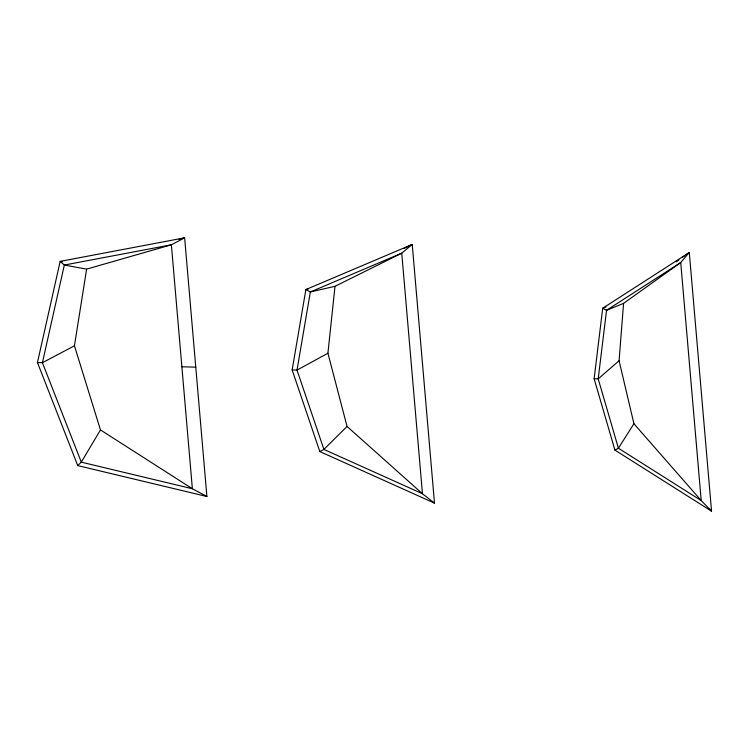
<?xml version="1.0" encoding="UTF-8"?>
<svg xmlns="http://www.w3.org/2000/svg" width="749" height="749" viewBox="0 0 749 749"><rect width="100%" height="100%" fill="white"/><g stroke="black" fill="none" stroke-linecap="round" stroke-linejoin="round"><path stroke-width="1.12" d="M709.237 508.543L711.55 511.183L701.214 500.585L633.926 423.719L619.086 360.746L623.571 303.373L680.729 262.534L689.295 252.488L711.55 511.183L614.92 450.102L594.126 378.741L602.711 308.242L689.295 252.488L682.714 257.179M434.486 503.131L422.455 493.731L347.059 426.453L327.922 353.238L335 286.315L401.754 253.171L412.231 244.436L434.486 503.131L319.823 451.572L292.147 369.969L305.882 289.563L412.231 244.436L403.945 248.546M204.936 495.258L206.902 496.512L192.371 488.741L100.469 429.926L74.441 345.795L86.631 269.125L171.381 244.783L184.638 237.817L206.902 496.512L77.737 465.597L37.45 362.563L60.163 261.373L184.638 237.817L179.039 239.427M100.469 429.926L81.295 462.152L77.737 465.597M633.926 423.719L618.412 448.239L614.92 450.102M347.059 426.453L323.905 449.419L319.823 451.572M619.086 360.746L598.198 378.863L594.126 378.741M676.132 261.878L678.959 259.866M327.922 353.238L297.007 370.109L292.147 369.969M74.441 345.795L42.412 362.713L37.45 362.563M605.847 306.959L602.711 308.242L606.55 310.311L623.571 303.373M308.092 289.058L305.882 289.563L310.358 291.97L335 286.315M181.876 366.767L195.77 367.169M62.42 261.785L60.163 261.373L64.33 265.043L86.631 269.125M606.55 310.311L598.198 378.863L618.412 448.239L701.214 500.585L680.729 262.534L606.55 310.311M310.358 291.97L297.007 370.109L323.905 449.419L422.455 493.731L401.754 253.171L310.358 291.97M64.33 265.043L42.412 362.713L81.295 462.152L192.371 488.741L171.381 244.783L64.33 265.043"/></g></svg>
